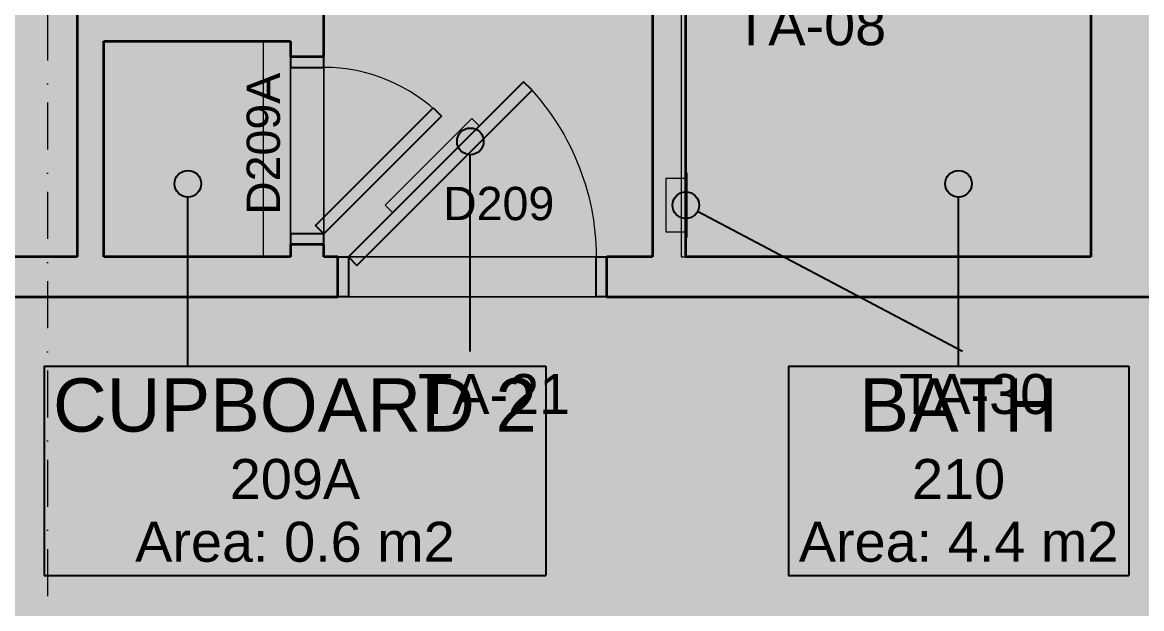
# Model space of a CAD drawing. Header units: millimetres. Extents: x -14278 to 101222, y -22378 to 34603.
# Drawn here: x 75773 to 79974, y 5178 to 7379 of the extents above; entities that cross this region are included whole.
import ezdxf
from ezdxf.enums import TextEntityAlignment as Align

# ---------------------------------------------------------------- set-up
doc = ezdxf.new("R2010")
doc.units = ezdxf.units.MM
doc.header["$MEASUREMENT"] = 0
doc.linetypes.add('Dashed', pattern=[282.222223, 141.111112, -141.111112])
doc.linetypes.add('Dot & Dashed', pattern=[335.138881, 176.388884, -88.194442, 0, -70.555556])
for name, color, linetype in [('A-Zz_20_10_90-T_TextFFEInternal', 7, 'Continuous'), ('NewA-Ee_25_10-M_WallsInternal', 7, 'Continuous'), ('NewA-Ee_30_40-M_Floors', 7, 'Continuous'), ('NewA-Ee_40_20-M_GeneralFFAndEInternalEquipment', 7, 'Continuous'), ('NewA-Ee_40_20-M_GeneralFFAndEInternalFixed', 7, 'Continuous'), ('NewA-SL-M_SpacesInternal', 7, 'Continuous'), ('NewA-Ss_30_25-M_CeilingAndSoffitSystems', 7, 'Continuous'), ('NewA-Zz_20_10_90-T_TextFFEInternal', 7, 'Continuous'), ('NewA-Zz_35_40_80-M_GridStructural', 7, 'Continuous'), ('NewA-Zz_50_10_90-P_BoundarySpace', 7, 'Continuous'), ('NewA-Zz_50_90_00-M_GrossInternal', 7, 'Continuous')]:
    doc.layers.add(name, color=color, linetype=linetype)
doc.styles.add('GENERATED_STYLE_1', font='')
doc.styles.get('GENERATED_STYLE_1').set_extended_font_data('Arial')

# ---------------------------------------------------------------- blocks, each defined once
blk = doc.blocks.new('Slab_29_2', base_point=(91916.9, 4903.2))
at = {"layer": 'NewA-Ee_30_40-M_Floors', "linetype": 'Continuous', "lineweight": 13}
blk.add_hatch(color=254, dxfattribs=at).paths.add_polyline_path([(91916.9, 4903.2), (91916.9, 11200.4), (94366.6, 11200.4), (94366.6, 13452.5), (59817.2, 13452.5), (59817.2, 4903.2)])
blk = doc.blocks.new('BEDROOM_209_33_2', base_point=(78410.1, 12917.8))
at = {"layer": 'NewA-SL-M_SpacesInternal', "color": 253, "linetype": 'Continuous', "lineweight": 13}
for p, q in [((76904.5, 9449.1), (76904.5, 6498.1)), ((78138.3, 6498.1), (78138.3, 9449.1)), ((76904.5, 6498.1), (78138.3, 6498.1))]:
    blk.add_line(p, q, dxfattribs=at)
at = {"layer": 'NewA-SL-M_SpacesInternal', "color": 5, "lineweight": 70, "style": 'GENERATED_STYLE_1'}
for tag, height, p in [('ROOM_NAME', 200, (78410.1, 13225.6)), ('ROOM_NUMBER', 150, (78410.1, 12922.8)), ('adj_text', 150, (78410.1, 12687.1))]:
    blk.add_attdef(tag, text='', height=height, dxfattribs=at).set_placement(p, align=Align.TOP_CENTER)
blk = doc.blocks.new('HALL_217_37_2', base_point=(63400.9, 5738.7))
at = {"layer": 'NewA-SL-M_SpacesInternal', "color": 253, "linetype": 'Continuous', "lineweight": 13}
blk.add_line((91916.9, 6348.1), (63640.5, 6348.1), dxfattribs=at)
at = {"layer": 'NewA-SL-M_SpacesInternal', "color": 5, "lineweight": 70, "style": 'GENERATED_STYLE_1'}
for tag, height, p in [('ROOM_NAME', 200, (63400.9, 6046.5)), ('ROOM_NUMBER', 150, (63400.9, 5743.7)), ('adj_text', 150, (63400.9, 5508))]:
    blk.add_attdef(tag, text='', height=height, dxfattribs=at).set_placement(p, align=Align.TOP_CENTER)
blk = doc.blocks.new('BATH_210_44_2', base_point=(79287, 5734.3))
at = {"layer": 'NewA-SL-M_SpacesInternal', "color": 253, "linetype": 'Continuous', "lineweight": 13}
for p, q in [((79715.8, 9399.1), (79115.8, 9399.1)), ((79115.8, 9399.1), (79115.8, 9324.1)), ((79715.8, 9324.1), (79715.8, 9399.1)), ((78263.3, 9324.1), (78263.3, 6792)), ((79115.8, 9324.1), (78263.3, 9324.1)), ((79783.4, 9324.1), (79715.8, 9324.1)), ((79783.4, 6498.1), (79783.4, 9324.1)), ((78263.3, 6792), (78188.3, 6792)), ((78188.3, 6792), (78188.3, 6592)), ((78188.3, 6592), (78263.3, 6592)), ((78263.3, 6592), (78263.3, 6498.1)), ((78263.3, 6498.1), (79783.4, 6498.1))]:
    blk.add_line(p, q, dxfattribs=at)
at = {"layer": 'NewA-SL-M_SpacesInternal', "linetype": 'Continuous'}
for p, q in [((78648.1, 6087.8), (78648.1, 5773.6)), ((78648.1, 6087.8), (79925.8, 6087.8)), ((79925.8, 6087.8), (79925.8, 5773.6)), ((78648.1, 5773.6), (78648.1, 5537.8)), ((79925.8, 5773.6), (79925.8, 5537.8)), ((78648.1, 5537.8), (78648.1, 5302.1)), ((79925.8, 5537.8), (79925.8, 5302.1)), ((78648.1, 5302.1), (79925.8, 5302.1))]:
    blk.add_line(p, q, dxfattribs=at)
at = {"layer": 'NewA-SL-M_SpacesInternal', "color": 5, "lineweight": 70, "style": 'GENERATED_STYLE_1'}
for tag, height, p in [('ROOM_NAME', 200, (79287, 6042.1)), ('ROOM_NUMBER', 150, (79287, 5739.3)), ('adj_text', 150, (79287, 5503.6))]:
    blk.add_attdef(tag, text='', height=height, dxfattribs=at).set_placement(p, align=Align.TOP_CENTER)
blk = doc.blocks.new('CUPBOARD 2_209A_62_2', base_point=(76796, 5734.3))
at = {"layer": 'NewA-SL-M_SpacesInternal', "color": 253, "linetype": 'Continuous', "lineweight": 13}
for p, q in [((76779.5, 7308.7), (76078.4, 7308.7)), ((76078.4, 7308.7), (76078.4, 6498.5)), ((76779.5, 6498.1), (76779.5, 7308.7)), ((76078.4, 6498.5), (76779.5, 6498.1))]:
    blk.add_line(p, q, dxfattribs=at)
at = {"layer": 'NewA-SL-M_SpacesInternal', "linetype": 'Continuous'}
for p, q in [((75854.4, 6087.8), (75854.4, 5773.6)), ((75854.4, 6087.8), (77737.6, 6087.8)), ((77737.6, 6087.8), (77737.6, 5773.6)), ((75854.4, 5773.6), (75854.4, 5537.8)), ((77737.6, 5773.6), (77737.6, 5537.8)), ((75854.4, 5537.8), (75854.4, 5302.1)), ((77737.6, 5537.8), (77737.6, 5302.1)), ((75854.4, 5302.1), (77737.6, 5302.1))]:
    blk.add_line(p, q, dxfattribs=at)
at = {"layer": 'NewA-SL-M_SpacesInternal', "color": 5, "lineweight": 70, "style": 'GENERATED_STYLE_1'}
for tag, height, p in [('ROOM_NAME', 200, (76796, 6042.1)), ('ROOM_NUMBER', 150, (76796, 5739.3)), ('adj_text', 150, (76796, 5503.6))]:
    blk.add_attdef(tag, text='', height=height, dxfattribs=at).set_placement(p, align=Align.TOP_CENTER)
blk = doc.blocks.new('Slab_30_2', base_point=(78245.3, 6498.1))
at = {"layer": 'NewA-Ss_30_25-M_CeilingAndSoffitSystems', "linetype": 'Continuous', "lineweight": 0}
blk.add_hatch(color=255, dxfattribs=at).paths.add_polyline_path([(78245.3, 6498.1), (79783.4, 6498.1), (79783.4, 9324.1), (78245.3, 9324.1)])
at = {"layer": 'NewA-Ss_30_25-M_CeilingAndSoffitSystems', "color": 6, "linetype": 'Continuous', "lineweight": 13, "flags": 128}
blk.add_lwpolyline([(78245.3, 6498.1), (79783.4, 6498.1), (79783.4, 9324.1), (78245.3, 9324.1)], close=True, dxfattribs=at)
blk = doc.blocks.new('Slab_42_2', base_point=(76078.4, 13452.5))
at = {"layer": 'NewA-Ss_30_25-M_CeilingAndSoffitSystems', "linetype": 'Continuous', "lineweight": 0}
blk.add_hatch(color=255, dxfattribs=at).paths.add_polyline_path([(76078.4, 13452.5), (76078.4, 9449.1), (76904.5, 9449.1), (76904.5, 6498.1), (78138.3, 6498.1), (78138.3, 9449.1), (79905.9, 9449.1), (79905.9, 13452.5)])
at = {"layer": 'NewA-Ss_30_25-M_CeilingAndSoffitSystems', "color": 6, "linetype": 'Continuous', "lineweight": 13, "flags": 128}
blk.add_lwpolyline([(76078.4, 13452.5), (79905.9, 13452.5), (79905.9, 9449.1), (78138.3, 9449.1), (78138.3, 6498.1), (76904.5, 6498.1), (76904.5, 9449.1), (76078.4, 9449.1)], close=True, dxfattribs=at)
blk = doc.blocks.new('Slab_46_2', base_point=(91916.9, 5053.1))
at = {"layer": 'NewA-Ss_30_25-M_CeilingAndSoffitSystems', "linetype": 'Continuous', "lineweight": 0}
blk.add_hatch(color=255, dxfattribs=at).paths.add_polyline_path([(91916.9, 5053.1), (91916.9, 6348.1), (63640.5, 6348.1), (63640.5, 8808.8), (62339.9, 8808.8), (62339.9, 5047.6)])
at = {"layer": 'NewA-Ss_30_25-M_CeilingAndSoffitSystems', "color": 6, "linetype": 'Continuous', "lineweight": 13, "flags": 128}
blk.add_lwpolyline([(91916.9, 5053.1), (62339.9, 5047.6), (62339.9, 8808.8), (63640.5, 8808.8), (63640.5, 6348.1), (91916.9, 6348.1)], close=True, dxfattribs=at)
blk = doc.blocks.new('Slab_58_2', base_point=(76078.4, 7308.7))
at = {"layer": 'NewA-Ss_30_25-M_CeilingAndSoffitSystems', "linetype": 'Continuous', "lineweight": 0}
blk.add_hatch(color=255, dxfattribs=at).paths.add_polyline_path([(76078.4, 7308.7), (76078.4, 6498.1), (76779.5, 6498.1), (76779.5, 7308.7)])
at = {"layer": 'NewA-Ss_30_25-M_CeilingAndSoffitSystems', "color": 6, "linetype": 'Continuous', "lineweight": 13, "flags": 128}
blk.add_lwpolyline([(76078.4, 7308.7), (76779.5, 7308.7), (76779.5, 6498.1), (76078.4, 6498.1)], close=True, dxfattribs=at)
blk = doc.blocks.new('Door 19_8')
at = {"layer": 'NewA-Ee_25_10-M_WallsInternal', "linetype": 'Continuous'}
for p, q in [((-224.4, 625.8), (-192.6, 657.6)), ((-192.6, 657.6), (465, 0)), ((433.2, -31.8), (-224.4, 625.8)), ((-465, 0), (-505, 0)), ((-505, 0), (-505, -150)), ((-465, -150), (-465, 0)), ((465, 0), (433.2, -31.8)), ((505, 0), (465, 0)), ((465, 0), (465, -150)), ((505, -150), (505, 0)), ((-505, -150), (-465, -150)), ((465, -150), (505, -150))]:
    blk.add_line(p, q, dxfattribs=at)
at = {"layer": 'NewA-Ee_25_10-M_WallsInternal', "color": 92, "linetype": 'Continuous', "lineweight": 35}
for p, q in [((-505, -150), (-505, 0)), ((505, -150), (505, 0))]:
    blk.add_line(p, q, dxfattribs=at)
at = {"layer": 'NewA-Ee_25_10-M_WallsInternal', "color": 6, "linetype": 'Continuous', "lineweight": 13}
blk.add_arc((465, 0), 930, 135, 180, dxfattribs=at)
blk = doc.blocks.new('D Marker 19')
at = {"layer": 'NewA-Ee_25_10-M_WallsInternal', "style": 'GENERATED_STYLE_1'}
blk.add_attdef('AC_WIDO_ID', text='', height=125, dxfattribs=at).set_placement((-262.1, 94.8), align=Align.BOTTOM_LEFT)
blk = doc.blocks.new('Wall_85_2', base_point=(63640.5, 6348.1))
at = {"layer": 'NewA-Ee_25_10-M_WallsInternal', "color": 92, "linetype": 'Continuous', "lineweight": 35}
for p, q in [((76956.6, 6348.1), (76956.6, 6498.1)), ((77966.6, 6348.1), (77966.6, 6498.1))]:
    blk.add_line(p, q, dxfattribs=at)
at = {"layer": 'NewA-Ee_25_10-M_WallsInternal', "color": 92, "linetype": 'Continuous', "lineweight": 35, "flags": 128}
for points in [[(75978.4, 6498.1), (75678.1, 6498.1)], [(76779.5, 6498.1), (76078.4, 6498.1)], [(76956.6, 6498.1), (76904.5, 6498.1)], [(78138.3, 6498.1), (77966.6, 6498.1)], [(79783.4, 6498.1), (78263.3, 6498.1)], [(73636.5, 6348.1), (76956.6, 6348.1)], [(77966.6, 6348.1), (81997.8, 6348.1)]]:
    blk.add_lwpolyline(points, dxfattribs=at)
at = {"layer": 'NewA-Ee_25_10-M_WallsInternal', "linetype": 'Continuous', "xscale": -1, "zscale": 1000}
blk.add_blockref('Door 19_8', (77461.6, 6498.1), dxfattribs=at)
at = {"layer": 'NewA-Ee_25_10-M_WallsInternal'}
ref = blk.add_blockref('D Marker 19', (77461.6, 6498.1), dxfattribs=at)
ref.add_attrib('AC_WIDO_ID', 'D209', dxfattribs={"color": 7, "height": 125, "style": 'GENERATED_STYLE_1'}).set_placement((77352, 6598.6), align=Align.BOTTOM_LEFT)
blk = doc.blocks.new('Door 19_11')
at = {"layer": 'NewA-Ee_25_10-M_WallsInternal', "linetype": 'Continuous'}
for p, q in [((-161.3, 410.1), (-129.4, 441.9)), ((-129.4, 441.9), (312.5, 0)), ((280.7, -31.8), (-161.3, 410.1)), ((-312.5, 0), (-352.5, 0)), ((-352.5, 0), (-352.5, -125)), ((-312.5, -125), (-312.5, 0)), ((312.5, 0), (280.7, -31.8)), ((352.5, 0), (312.5, 0)), ((312.5, 0), (312.5, -125)), ((352.5, -125), (352.5, 0)), ((-352.5, -125), (-312.5, -125)), ((312.5, -125), (352.5, -125))]:
    blk.add_line(p, q, dxfattribs=at)
at = {"layer": 'NewA-Ee_25_10-M_WallsInternal', "color": 92, "linetype": 'Continuous', "lineweight": 35}
for p, q in [((-352.5, 0), (-352.5, -125)), ((352.5, 0), (352.5, -125))]:
    blk.add_line(p, q, dxfattribs=at)
at = {"layer": 'NewA-Ee_25_10-M_WallsInternal', "color": 6, "linetype": 'Continuous', "lineweight": 13}
blk.add_arc((312.5, 0), 625, 135, 180, dxfattribs=at)
blk = doc.blocks.new('Double Door 19_3')
at = {"layer": 'NewA-Ee_25_10-M_WallsInternal', "linetype": 'Continuous'}
for p, q in [((-211.5, 510.5), (-722, 0)), ((-183.2, 482.2), (-211.5, 510.5)), ((183.2, 482.2), (211.5, 510.5)), ((211.5, 510.5), (722, 0)), ((-693.7, -28.3), (-183.2, 482.2)), ((693.7, -28.3), (183.2, 482.2)), ((-722, 0), (-693.7, -28.3)), ((722, 0), (693.7, -28.3))]:
    blk.add_line(p, q, dxfattribs=at)
at = {"layer": 'NewA-Ee_25_10-M_WallsInternal', "color": 24, "linetype": 'Continuous', "lineweight": 13}
for p, q in [((-722, 0), (-762, 0)), ((-762, 0), (-762, -125)), ((-722, -125), (-722, 0)), ((762, 0), (722, 0)), ((722, 0), (722, -125)), ((762, -125), (762, 0)), ((-762, -125), (-722, -125)), ((722, -125), (762, -125))]:
    blk.add_line(p, q, dxfattribs=at)
at = {"layer": 'NewA-Ee_25_10-M_WallsInternal', "color": 92, "linetype": 'Continuous', "lineweight": 35}
for p, q in [((-762, 0), (-762, -125)), ((762, 0), (762, -125))]:
    blk.add_line(p, q, dxfattribs=at)
at = {"layer": 'NewA-Ee_25_10-M_WallsInternal', "color": 6, "linetype": 'Continuous', "lineweight": 13}
for centre, start, end in [((-722, 0), 0, 45), ((722, 0), 135, 180)]:
    blk.add_arc(centre, 722, start, end, dxfattribs=at)
blk = doc.blocks.new('Wall_103_2', base_point=(76904.5, 9449.1))
at = {"layer": 'NewA-Ee_25_10-M_WallsInternal', "color": 92, "linetype": 'Continuous', "lineweight": 35}
for p, q in [((76904.5, 9136), (76779.5, 9136)), ((76904.5, 7612), (76779.5, 7612)), ((76904.5, 7249.6), (76779.5, 7249.6)), ((76904.5, 6544.6), (76779.5, 6544.6))]:
    blk.add_line(p, q, dxfattribs=at)
at = {"layer": 'NewA-Ee_25_10-M_WallsInternal', "color": 92, "linetype": 'Continuous', "lineweight": 35, "flags": 128}
for points in [[(76904.5, 9136), (76904.5, 9449.1)], [(76779.5, 9324.1), (76779.5, 9136)], [(76779.5, 7612), (76779.5, 7433.7)], [(76904.5, 7249.6), (76904.5, 7612)], [(76779.5, 7308.7), (76779.5, 7249.6)], [(76779.5, 6544.6), (76779.5, 6498.1)], [(76904.5, 6498.1), (76904.5, 6544.6)]]:
    blk.add_lwpolyline(points, dxfattribs=at)
at = {"layer": 'NewA-Ee_25_10-M_WallsInternal', "linetype": 'Continuous', "xscale": -1, "zscale": 1000, "rotation": 270}
blk.add_blockref('Double Door 19_3', (76904.5, 8374), dxfattribs=at)
at = {"layer": 'NewA-Ee_25_10-M_WallsInternal'}
ref = blk.add_blockref('D Marker 19', (76904.5, 8374), dxfattribs=dict(at, rotation=270))
ref.add_attrib('AC_WIDO_ID', 'D209B', dxfattribs={"color": 7, "height": 125, "rotation": 90, "style": 'GENERATED_STYLE_1'}).set_placement((76777.2, 8152.7), align=Align.BOTTOM_LEFT)
at = {"layer": 'NewA-Ee_25_10-M_WallsInternal', "linetype": 'Continuous', "zscale": 1000, "rotation": 270}
blk.add_blockref('Door 19_11', (76904.5, 6897.1), dxfattribs=at)
at = {"layer": 'NewA-Ee_25_10-M_WallsInternal'}
ref = blk.add_blockref('D Marker 19', (76904.5, 6897.1), dxfattribs=dict(at, rotation=270))
ref.add_attrib('AC_WIDO_ID', 'D209A', dxfattribs={"color": 7, "height": 125, "rotation": 90, "style": 'GENERATED_STYLE_1'}).set_placement((76777.2, 6655.6), align=Align.BOTTOM_LEFT)
blk = doc.blocks.new('Door 19_3')
at = {"layer": 'NewA-Ee_25_10-M_WallsInternal', "linetype": 'Continuous'}
for p, q in [((343.5, 0), (343.5, 777)), ((343.5, 777), (388.5, 777)), ((388.5, 777), (388.5, 0)), ((-388.5, 0), (-428.5, 0)), ((-428.5, 0), (-428.5, -125)), ((-388.5, -125), (-388.5, 0)), ((388.5, 0), (343.5, 0)), ((428.5, 0), (388.5, 0)), ((388.5, 0), (388.5, -125)), ((428.5, -125), (428.5, 0)), ((-428.5, -125), (-388.5, -125)), ((388.5, -125), (428.5, -125))]:
    blk.add_line(p, q, dxfattribs=at)
at = {"layer": 'NewA-Ee_25_10-M_WallsInternal', "color": 92, "linetype": 'Continuous', "lineweight": 35}
for p, q in [((-428.5, 0), (-428.5, -125)), ((428.5, 0), (428.5, -125))]:
    blk.add_line(p, q, dxfattribs=at)
at = {"layer": 'NewA-Ee_25_10-M_WallsInternal', "color": 6, "linetype": 'Continuous', "lineweight": 13}
blk.add_arc((388.5, 0), 777, 90, 180, dxfattribs=at)
blk = doc.blocks.new('Wall_104_2', base_point=(78138.3, 9449.1))
at = {"layer": 'NewA-Ee_25_10-M_WallsInternal', "color": 92, "linetype": 'Continuous', "lineweight": 35}
for p, q in [((78263.3, 9269.8), (78138.3, 9269.8)), ((78263.3, 8412.8), (78138.3, 8412.8))]:
    blk.add_line(p, q, dxfattribs=at)
at = {"layer": 'NewA-Ee_25_10-M_WallsInternal', "color": 92, "linetype": 'Continuous', "lineweight": 35, "flags": 128}
for points in [[(78138.3, 9449.1), (78138.3, 9269.8)], [(78263.3, 9269.8), (78263.3, 9324.1)], [(78138.3, 8412.8), (78138.3, 6498.1)], [(78263.3, 6498.1), (78263.3, 8412.8)]]:
    blk.add_lwpolyline(points, dxfattribs=at)
at = {"layer": 'NewA-Ee_25_10-M_WallsInternal', "linetype": 'Continuous', "xscale": -1, "zscale": 1000, "rotation": 270}
blk.add_blockref('Door 19_3', (78263.3, 8841.3), dxfattribs=at)
at = {"layer": 'NewA-Ee_25_10-M_WallsInternal'}
ref = blk.add_blockref('D Marker 19', (78263.3, 8841.3), dxfattribs=dict(at, rotation=270))
ref.add_attrib('AC_WIDO_ID', 'D210', dxfattribs={"color": 7, "height": 125, "rotation": 90, "style": 'GENERATED_STYLE_1'}).set_placement((78530.4, 8677.2), align=Align.BOTTOM_LEFT)
blk = doc.blocks.new('Wall_115_2', base_point=(76078.4, 13452.5))
at = {"layer": 'NewA-Ee_25_10-M_WallsInternal', "color": 92, "linetype": 'Continuous', "lineweight": 35, "flags": 128}
for points in [[(75978.4, 9324.1), (75978.4, 6498.1)], [(76078.4, 6498.1), (76078.4, 7308.7)]]:
    blk.add_lwpolyline(points, dxfattribs=at)
blk = doc.blocks.new('Wall_123_2', base_point=(76078.4, 7433.7))
at = {"layer": 'NewA-Ee_25_10-M_WallsInternal', "color": 92, "linetype": 'Continuous', "lineweight": 35, "flags": 128}
for points in [[(76779.5, 7433.7), (76078.4, 7433.7)], [(76078.4, 7308.7), (76779.5, 7308.7)]]:
    blk.add_lwpolyline(points, dxfattribs=at)
blk = doc.blocks.new('Wall_125_2', base_point=(80183.4, 9449.1))
at = {"layer": 'NewA-Ee_25_10-M_WallsInternal', "color": 92, "linetype": 'Continuous', "lineweight": 35, "flags": 128}
for points in [[(80183.4, 6498.1), (80183.4, 9449.1)], [(79783.4, 9324.1), (79783.4, 6498.1)]]:
    blk.add_lwpolyline(points, dxfattribs=at)
blk = doc.blocks.new('Standard grid marker')
at = {"layer": 'NewA-Zz_35_40_80-M_GridStructural', "color": 6, "linetype": 'Dot & Dashed', "lineweight": 13}
blk.add_line((1000, 0), (18130.8, 0), dxfattribs=at)
at = {"layer": 'NewA-Zz_35_40_80-M_GridStructural', "style": 'GENERATED_STYLE_1'}
blk.add_attdef('AC_MarkerText_1', text='', height=250, rotation=90, dxfattribs=at).set_placement((-250, 14.3), align=Align.MIDDLE_CENTER)
blk = doc.blocks.new('Soap Dispenser 19')
at = {"layer": 'NewA-Ee_40_20-M_GeneralFFAndEInternalEquipment', "color": 1, "linetype": 'Dashed', "lineweight": 18}
for p, q in [((0, 75), (0, 0)), ((200, 75), (0, 75)), ((200, 0), (200, 75))]:
    blk.add_line(p, q, dxfattribs=at)
at = {"layer": 'NewA-Ee_40_20-M_GeneralFFAndEInternalEquipment', "color": 1, "linetype": 'Continuous', "lineweight": 18}
for p, q in [((-20, 0), (-20, -5)), ((220, 0), (-20, 0)), ((220, -5), (220, 0)), ((-20, -5), (220, -5))]:
    blk.add_line(p, q, dxfattribs=at)
blk = doc.blocks.new('Shelves 20')
at = {"layer": 'NewA-Ee_40_20-M_GeneralFFAndEInternalFixed', "color": 6, "linetype": 'Continuous', "lineweight": 13}
for p, q in [((405.4, 0), (-405.4, 0)), ((405.4, -600), (405.4, 0)), ((-405.4, 0), (-405.4, -600)), ((-405.4, -600), (405.4, -600))]:
    blk.add_line(p, q, dxfattribs=at)
blk = doc.blocks.new('Mirror 19_4')
at = {"layer": 'NewA-Ee_40_20-M_GeneralFFAndEInternalEquipment', "color": 1, "linetype": 'Continuous', "lineweight": 18}
for p, q in [((460, 40), (0, 40)), ((0, 40), (0, 0)), ((460, 40), (0, 40)), ((0, 40), (0, 0)), ((0, 0), (460, 0)), ((0, 0), (460, 0)), ((460, 0), (460, 40)), ((460, 0), (460, 40))]:
    blk.add_line(p, q, dxfattribs=at)
blk = doc.blocks.new('Line_130_2', base_point=(77454.3, 6142.6))
at = {"layer": 'NewA-Zz_20_10_90-T_TextFFEInternal', "linetype": 'Continuous'}
blk.add_hatch(color=256, dxfattribs=at).paths.add_polyline_path([(77504.3, 6931.9), (77500.5, 6951), (77489.7, 6967.2), (77473.5, 6978.1), (77454.3, 6981.9), (77435.2, 6978.1), (77419, 6967.2), (77408.2, 6951), (77404.3, 6931.9), (77408.2, 6912.7), (77419, 6896.5), (77435.2, 6885.7), (77454.3, 6881.9), (77473.5, 6885.7), (77489.7, 6896.5), (77500.5, 6912.7)])
blk.add_line((77454.3, 6142.6), (77454.3, 6881.9), dxfattribs=at)
blk.add_circle((77454.3, 6931.9), 50, dxfattribs=at)
blk = doc.blocks.new('Line_137_2', base_point=(79301.8, 6142.6))
at = {"layer": 'NewA-Zz_20_10_90-T_TextFFEInternal', "linetype": 'Continuous'}
blk.add_hatch(color=256, dxfattribs=at).paths.add_polyline_path([(78313.3, 6692), (78309.5, 6711.1), (78298.6, 6727.3), (78282.4, 6738.2), (78263.3, 6742), (78244.2, 6738.2), (78227.9, 6727.3), (78217.1, 6711.1), (78213.3, 6692), (78217.1, 6672.8), (78227.9, 6656.6), (78244.2, 6645.8), (78263.3, 6642), (78282.4, 6645.8), (78298.6, 6656.6), (78309.5, 6672.8)])
blk.add_line((79301.8, 6142.6), (78307.5, 6668.6), dxfattribs=at)
blk.add_circle((78263.3, 6692), 50, dxfattribs=at)
blk = doc.blocks.new('Line_171_2', base_point=(79287, 6087.8))
at = {"layer": 'NewA-Zz_50_10_90-P_BoundarySpace', "linetype": 'Continuous'}
blk.add_hatch(color=256, dxfattribs=at).paths.add_polyline_path([(79337, 6772.8), (79333.2, 6791.9), (79322.3, 6808.1), (79306.1, 6819), (79287, 6822.8), (79267.8, 6819), (79251.6, 6808.1), (79240.8, 6791.9), (79237, 6772.8), (79240.8, 6753.6), (79251.6, 6737.4), (79267.8, 6726.6), (79287, 6722.8), (79306.1, 6726.6), (79322.3, 6737.4), (79333.2, 6753.6)])
blk.add_line((79287, 6087.8), (79287, 6722.8), dxfattribs=at)
blk.add_circle((79287, 6772.8), 50, dxfattribs=at)
blk = doc.blocks.new('Line_188_2', base_point=(76394.2, 6087.8))
at = {"layer": 'NewA-Zz_50_10_90-P_BoundarySpace', "linetype": 'Continuous'}
blk.add_hatch(color=256, dxfattribs=at).paths.add_polyline_path([(76444.2, 6772.8), (76440.3, 6791.9), (76429.5, 6808.1), (76413.3, 6819), (76394.2, 6822.8), (76375, 6819), (76358.8, 6808.1), (76348, 6791.9), (76344.2, 6772.8), (76348, 6753.6), (76358.8, 6737.4), (76375, 6726.6), (76394.2, 6722.8), (76413.3, 6726.6), (76429.5, 6737.4), (76440.3, 6753.6)])
blk.add_line((76394.2, 6087.8), (76394.2, 6722.8), dxfattribs=at)
blk.add_circle((76394.2, 6772.8), 50, dxfattribs=at)
blk = doc.blocks.new('Label_225_2', base_point=(78305, 7527))
at = {"layer": 'A-Zz_20_10_90-T_TextFFEInternal', "insert": (78730, 7442.7), "char_height": 150, "attachment_point": 2, "style": 'GENERATED_STYLE_1'}
blk.add_mtext('\\fArial|b0|i0|c0|p34;TA-08\\fArial|b0|i0|c0|p34;\\fArial|b0|i0|c0|p34;\\fArial|b0|i0|c0|p34;\\fArial|b0|i0|c0|p34;\\fArial|b0|i0|c0|p34;\\fArial|b0|i0|c0|p34;\\fArial|b0|i0|c0|p34;\\fArial|b0|i0|c0|p34;\\fArial|b0|i0|c0|p34;\\fArial|b0|i0|c0|p34;\\fArial|b0|i0|c0|p34;\\fArial|b0|i0|c0|p34;\\fArial|b0|i0|c0|p34;\\fArial|b0|i0|c0|p34;\\fArial|b0|i0|c0|p34;\\fArial|b0|i0|c0|p34;\\fArial|b0|i0|c0|p34;\\fArial|b0|i0|c0|p34;\\fArial|b0|i0|c0|p34;\\fArial|b0|i0|c0|p34;\\fArial|b0|i0|c0|p34;\\fArial|b0|i0|c0|p34;\\fArial|b0|i0|c0|p34;\\fArial|b0|i0|c0|p34;\\fArial|b0|i0|c0|p34;\\fArial|b0|i0|c0|p34;\\fArial|b0|i0|c0|p34;\\fArial|b0|i0|c0|p34;\\fArial|b0|i0|c0|p34;}', dxfattribs=at)
blk = doc.blocks.new('Label_231_2', base_point=(78924.4, 6142.6))
at = {"layer": 'A-Zz_20_10_90-T_TextFFEInternal', "insert": (79349.4, 6058.3), "char_height": 150, "attachment_point": 2, "style": 'GENERATED_STYLE_1'}
blk.add_mtext('\\fArial|b0|i0|c0|p34;TA-30\\fArial|b0|i0|c0|p34;\\fArial|b0|i0|c0|p34;\\fArial|b0|i0|c0|p34;\\fArial|b0|i0|c0|p34;\\fArial|b0|i0|c0|p34;\\fArial|b0|i0|c0|p34;\\fArial|b0|i0|c0|p34;\\fArial|b0|i0|c0|p34;\\fArial|b0|i0|c0|p34;\\fArial|b0|i0|c0|p34;\\fArial|b0|i0|c0|p34;\\fArial|b0|i0|c0|p34;\\fArial|b0|i0|c0|p34;\\fArial|b0|i0|c0|p34;\\fArial|b0|i0|c0|p34;\\fArial|b0|i0|c0|p34;\\fArial|b0|i0|c0|p34;\\fArial|b0|i0|c0|p34;\\fArial|b0|i0|c0|p34;\\fArial|b0|i0|c0|p34;\\fArial|b0|i0|c0|p34;\\fArial|b0|i0|c0|p34;\\fArial|b0|i0|c0|p34;\\fArial|b0|i0|c0|p34;\\fArial|b0|i0|c0|p34;\\fArial|b0|i0|c0|p34;\\fArial|b0|i0|c0|p34;\\fArial|b0|i0|c0|p34;\\fArial|b0|i0|c0|p34;}', dxfattribs=at)
blk = doc.blocks.new('Label_235_2', base_point=(77119, 6142.6))
at = {"layer": 'A-Zz_20_10_90-T_TextFFEInternal', "insert": (77544, 6058.3), "char_height": 150, "attachment_point": 2, "style": 'GENERATED_STYLE_1'}
blk.add_mtext('\\fArial|b0|i0|c0|p34;TA-21\\fArial|b0|i0|c0|p34;\\fArial|b0|i0|c0|p34;\\fArial|b0|i0|c0|p34;\\fArial|b0|i0|c0|p34;\\fArial|b0|i0|c0|p34;\\fArial|b0|i0|c0|p34;\\fArial|b0|i0|c0|p34;\\fArial|b0|i0|c0|p34;\\fArial|b0|i0|c0|p34;\\fArial|b0|i0|c0|p34;\\fArial|b0|i0|c0|p34;\\fArial|b0|i0|c0|p34;\\fArial|b0|i0|c0|p34;\\fArial|b0|i0|c0|p34;\\fArial|b0|i0|c0|p34;\\fArial|b0|i0|c0|p34;\\fArial|b0|i0|c0|p34;\\fArial|b0|i0|c0|p34;\\fArial|b0|i0|c0|p34;\\fArial|b0|i0|c0|p34;\\fArial|b0|i0|c0|p34;\\fArial|b0|i0|c0|p34;\\fArial|b0|i0|c0|p34;\\fArial|b0|i0|c0|p34;\\fArial|b0|i0|c0|p34;\\fArial|b0|i0|c0|p34;\\fArial|b0|i0|c0|p34;\\fArial|b0|i0|c0|p34;\\fArial|b0|i0|c0|p34;}', dxfattribs=at)

msp = doc.modelspace()

# ---------------------------------------------------------------- hatches: boundary and pattern name
at = {"layer": 'NewA-Zz_50_90_00-M_GrossInternal', "linetype": 'Continuous', "lineweight": 140}
msp.add_hatch(color=1, dxfattribs=at).paths.add_polyline_path([(59817.2, 13452.5), (94366.6, 13452.5), (94366.6, 5053.1), (65166.6, 5053.1), (65166.6, 503.1), (61717.2, 503.1), (61717.2, 5053.1), (59817.2, 5053.1)])

# ---------------------------------------------------------------- block references
at = {"layer": 'A-Zz_20_10_90-T_TextFFEInternal', "color": 6, "linetype": 'Continuous', "lineweight": 13}
for name, p in [('Label_225_2', (78305, 7527)), ('Label_235_2', (77119, 6142.6)), ('Label_231_2', (78924.4, 6142.6))]:
    msp.add_blockref(name, p, dxfattribs=at)
at = {"layer": 'NewA-Ee_25_10-M_WallsInternal', "color": 92, "lineweight": 35}
for name, p in [('Wall_115_2', (76078.4, 13452.5)), ('Wall_103_2', (76904.5, 9449.1)), ('Wall_104_2', (78138.3, 9449.1)), ('Wall_125_2', (80183.4, 9449.1)), ('Wall_123_2', (76078.4, 7433.7)), ('Wall_85_2', (63640.5, 6348.1))]:
    msp.add_blockref(name, p, dxfattribs=at)
at = {"layer": 'NewA-Ee_30_40-M_Floors', "color": 6, "linetype": 'Continuous', "lineweight": 13}
msp.add_blockref('Slab_29_2', (91916.9, 4903.2), dxfattribs=at)
at = {"layer": 'NewA-Ee_40_20-M_GeneralFFAndEInternalEquipment', "color": 6, "linetype": 'Continuous', "lineweight": 13, "zscale": 1000}
for name, p, rotation in [('Mirror 19_4', (77459.7, 7017.9), 225), ('Soap Dispenser 19', (78263.3, 6592), 90)]:
    msp.add_blockref(name, p, dxfattribs=dict(at, rotation=rotation))
at = {"layer": 'NewA-Ee_40_20-M_GeneralFFAndEInternalFixed', "color": 6, "linetype": 'Continuous', "lineweight": 13, "zscale": 1000, "rotation": 90}
msp.add_blockref('Shelves 20', (76078.4, 6903.5), dxfattribs=at)
at = {"layer": 'NewA-SL-M_SpacesInternal', "linetype": 'Continuous'}
for name, p in [('BEDROOM_209_33_2', (78410.1, 12917.8)), ('HALL_217_37_2', (63400.9, 5738.7))]:
    msp.add_blockref(name, p, dxfattribs=at)
for name, p, values in [('BATH_210_44_2', (79287, 5734.3), {'ROOM_NAME': 'BATH', 'ROOM_NUMBER': '210', 'adj_text': 'Area: 4.4 m2'}), ('CUPBOARD 2_209A_62_2', (76796, 5734.3), {'ROOM_NAME': 'CUPBOARD 2', 'ROOM_NUMBER': '209A', 'adj_text': 'Area: 0.6 m2'})]:
    msp.add_blockref(name, p, dxfattribs=at).add_auto_attribs(values)
at = {"layer": 'NewA-Ss_30_25-M_CeilingAndSoffitSystems', "color": 6, "linetype": 'Continuous', "lineweight": 13}
for name, p in [('Slab_42_2', (76078.4, 13452.5)), ('Slab_30_2', (78245.3, 6498.1)), ('Slab_46_2', (91916.9, 5053.1)), ('Slab_58_2', (76078.4, 7308.7))]:
    msp.add_blockref(name, p, dxfattribs=at)
at = {"layer": 'NewA-Zz_20_10_90-T_TextFFEInternal', "linetype": 'Continuous'}
for name, p in [('Line_130_2', (77454.3, 6142.6)), ('Line_137_2', (79301.8, 6142.6))]:
    msp.add_blockref(name, p, dxfattribs=at)
at = {"layer": 'NewA-Zz_35_40_80-M_GridStructural', "color": 1, "linetype": 'Continuous', "lineweight": 18, "zscale": 1000, "rotation": 270}
msp.add_blockref('Standard grid marker', (75866.9, 16123), dxfattribs=at)
at = {"layer": 'NewA-Zz_50_10_90-P_BoundarySpace', "linetype": 'Continuous'}
for name, p in [('Line_188_2', (76394.2, 6087.8)), ('Line_171_2', (79287, 6087.8))]:
    msp.add_blockref(name, p, dxfattribs=at)

doc.saveas('drawing.dxf')
